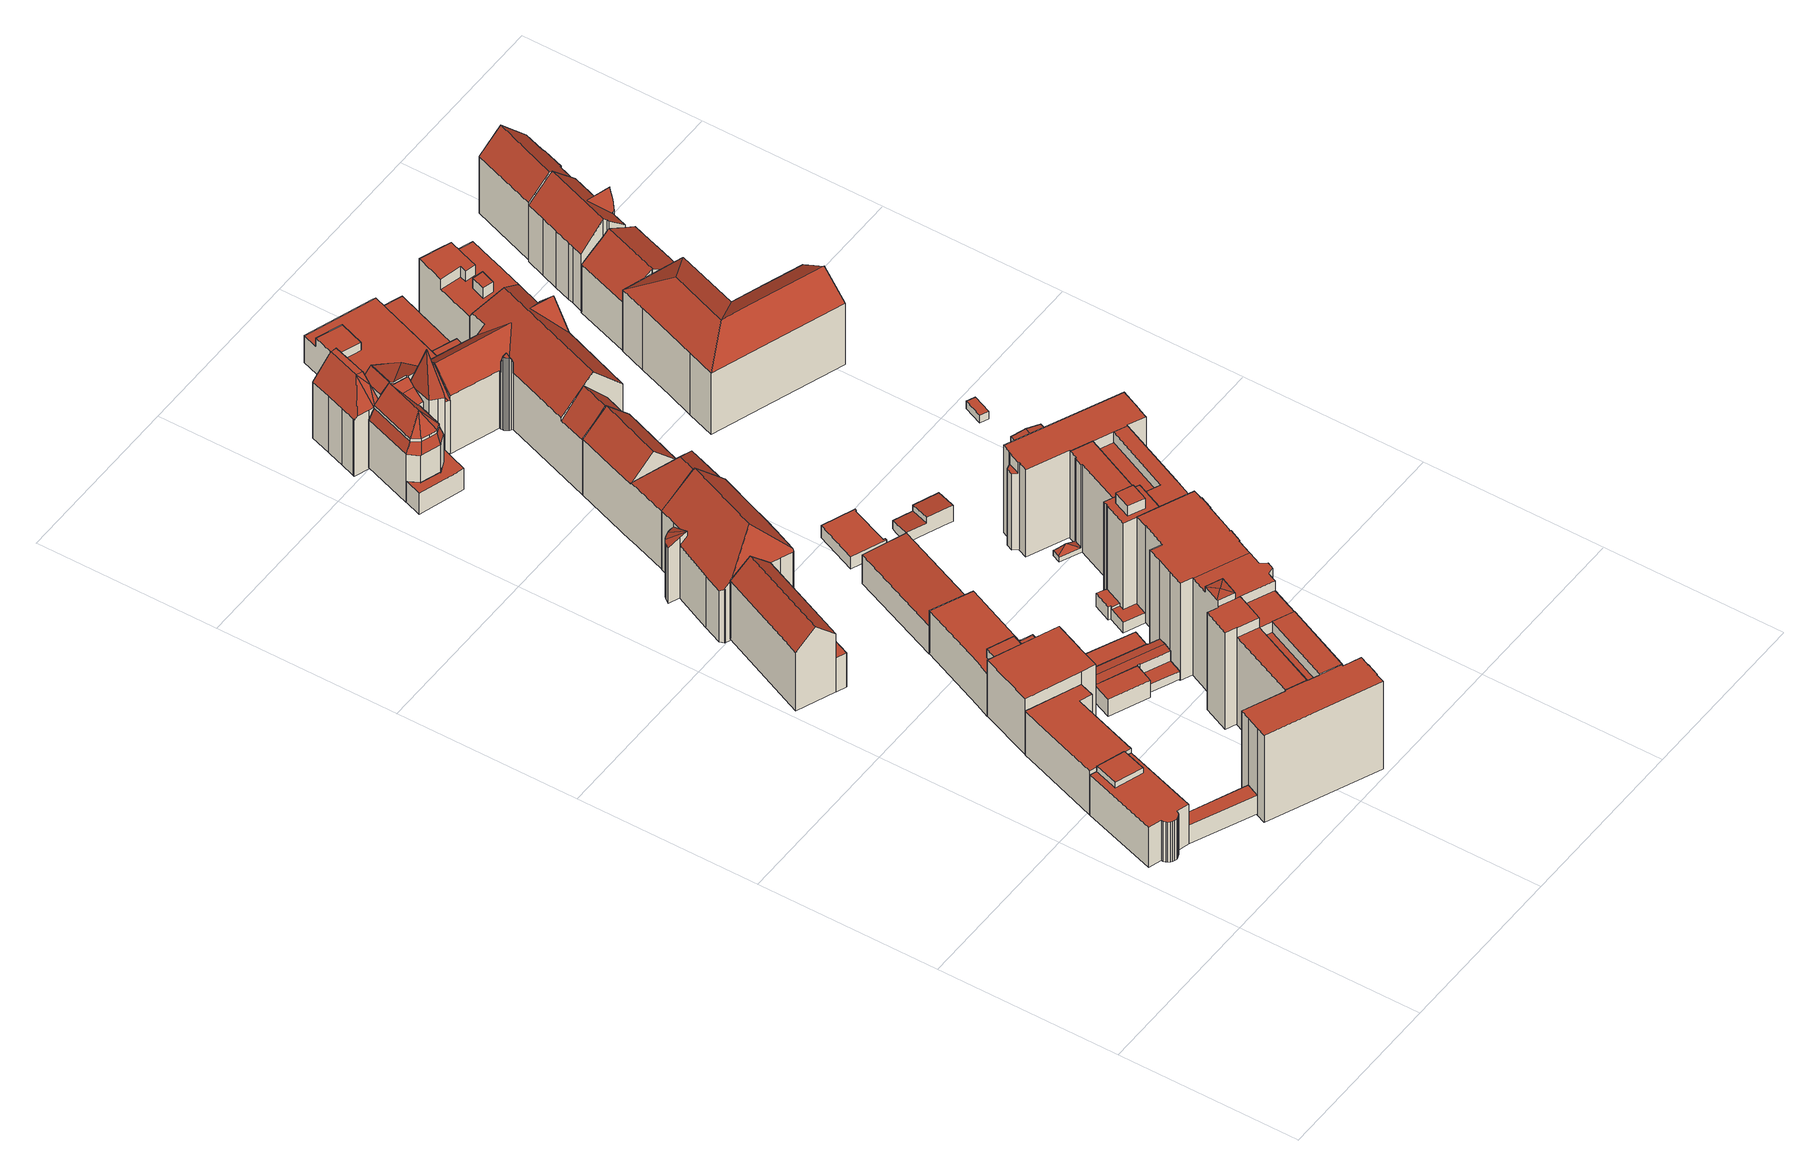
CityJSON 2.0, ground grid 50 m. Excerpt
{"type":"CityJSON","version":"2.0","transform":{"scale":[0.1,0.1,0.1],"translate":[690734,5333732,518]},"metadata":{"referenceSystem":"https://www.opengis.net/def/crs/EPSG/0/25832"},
"CityObjects":{
"building1":{"type":"Building","attributes":{"Gemeindeschluessel":"09162000","HoeheDach":"535.050","HoeheGrund":"520.410","Methode":"2000","NiedrigsteTraufeDesGebaeudes":"533.310","Geometrietyp2DReferenz":"3000","function":"31001_9998","roofType":"1000","measuredHeight":14.64,"storeysAboveGround":3},"geometry":[{"type":"MultiSurface","lod":"2","boundaries":[[[0,1,2,3]],[[4,5,6,7,8,9]],[[10,11,12,13,14,15]],[[16,17,18,19,20,21]],[[15,14,22,23]],[[24,25,4,9]],[[26,27,19,18,28,29,30]],[[31,32,33,34]],[[35,36,32,31]],[[17,16,37,38,35,31,34,39,11,10,15,23,40,41,42,43,24,9,8,7,44,45,29,28,18]],[[16,21,46,37]],[[23,22,47,40]],[[42,48,49,43]],[[39,50,12,11]],[[43,49,25,24]],[[51,52,1,0]],[[34,33,50,39]],[[37,46,53,38]],[[40,47,54,41]],[[45,55,30,29]],[[27,26,52,51]],[[41,54,48,42]],[[3,2,55,45,44,7,6]],[[38,53,36,35]],[[25,49,48,54,47,22,14,13,12,50,33,32,36,53,46,21,20,19,27,51,0,3,6,5,4]],[[52,26,30,55,2,1]]],"semantics":{"surfaces":[{"type":"WallSurface"},{"type":"GroundSurface"},{"type":"RoofSurface"}],"values":[0,0,0,0,0,0,0,0,0,1,0,0,0,0,0,0,0,0,0,0,0,0,0,0,2,2]}}]},
"building2":{"type":"Building","attributes":{"Gemeindeschluessel":"09162000","HoeheDach":"526.542","HoeheGrund":"520.500","Methode":"1000","NiedrigsteTraufeDesGebaeudes":"526.542","Geometrietyp2DReferenz":"3000","function":"31001_9998","roofType":"1000","measuredHeight":6.04},"geometry":[{"type":"MultiSurface","lod":"2","boundaries":[[[56,57,58,59,60,61,62]],[[63,64,65,66,67,68,69]],[[56,62,66,65]],[[59,69,68,60]],[[58,57,56,65,64,63,69,59]],[[67,66,62,61,60,68]]],"semantics":{"surfaces":[{"type":"GroundSurface"},{"type":"RoofSurface"},{"type":"WallSurface"}],"values":[0,1,2,2,2,2]}}]},
"building3":{"type":"Building","attributes":{"name":"Klinik und Poliklinik für Dermatologie und Allerg","Gemeindeschluessel":"09162000","HoeheDach":"534.603","HoeheGrund":"520.380","Methode":"1000","NiedrigsteTraufeDesGebaeudes":"534.603","Geometrietyp2DReferenz":"3000","function":"31001_9998","roofType":"1000","measuredHeight":14.22},"geometry":[{"type":"MultiSurface","lod":"2","boundaries":[[[18,70,71,72,73,74,75,76]],[[45,77,78,7]],[[29,79,77,45]],[[80,81,82,83]],[[18,76,79,29]],[[84,83,82,85,73,72]],[[77,79,76,75,74,73,85,82,81,86,87,88,78]],[[78,88,87,89,90,7]],[[83,84,72,71,70,18,29,45,7,90,89,91,80]],[[86,81,80,91,89,87]]],"semantics":{"surfaces":[{"type":"WallSurface"},{"type":"RoofSurface"},{"type":"GroundSurface"}],"values":[0,0,0,0,0,0,1,0,2,0]}}]},
"building4":{"type":"Building","attributes":{"Gemeindeschluessel":"09162000","HoeheDach":"543.977","HoeheGrund":"519.980","Methode":"1000","NiedrigsteTraufeDesGebaeudes":"538.771","Geometrietyp2DReferenz":"3000","function":"31001_9998","roofType":"3100","measuredHeight":24},"geometry":[{"type":"MultiSurface","lod":"2","boundaries":[[[92,93,94,95,96,97]],[[98,92,97,99,100]],[[100,99,97,96,101,102]],[[103,104,105,98,100,102]],[[104,103,102,101,96,95,94]],[[105,93,92,98]],[[94,93,105,104]]],"semantics":{"surfaces":[{"type":"WallSurface"},{"type":"RoofSurface"},{"type":"GroundSurface"}],"values":[0,1,0,0,2,1,0]}}]},
"building5":{"type":"Building","attributes":{"Gemeindeschluessel":"09162000","HoeheDach":"538.593","HoeheGrund":"520.500","Methode":"2000","NiedrigsteTraufeDesGebaeudes":"538.593","Geometrietyp2DReferenz":"3000","function":"31001_9998","roofType":"1000","measuredHeight":18.09,"storeysAboveGround":3},"geometry":[{"type":"MultiSurface","lod":"2","boundaries":[[[106,107,108,109]],[[110,111,112,113,114,115,116,108,107]],[[117,110,107,106]],[[118,112,111,119]],[[109,108,116,120]],[[121,115,114,122]],[[106,109,120,121,122,123,118,119,117]],[[119,111,110,117]],[[118,123,122,114,113,112]],[[120,116,115,121]]],"semantics":{"surfaces":[{"type":"WallSurface"},{"type":"RoofSurface"},{"type":"GroundSurface"}],"values":[0,1,0,0,0,0,2,0,0,0]}}]},
"building6":{"type":"Building","attributes":{"Gemeindeschluessel":"09162000","HoeheDach":"531.150","HoeheGrund":"520.081","Methode":"2000","NiedrigsteTraufeDesGebaeudes":"525.249","Geometrietyp2DReferenz":"3000","function":"31001_9998","roofType":"1000","measuredHeight":11.07},"geometry":[{"type":"MultiSurface","lod":"2","boundaries":[[[124,125,126,127,128,129,130]],[[131,132,133,134]],[[135,136,137,138,139,140,131,134,141,127,126]],[[142,135,126,125]],[[143,140,139,144]],[[144,139,138,145]],[[132,131,140,143]],[[145,138,137,146]],[[135,142,147,136]],[[148,149,150,151,152,141,134,133]],[[128,127,141,152]],[[151,153,129,128,152]],[[124,130,149,148]],[[146,137,136,147]],[[150,153,151]],[[150,149,130,129,153]],[[132,143,144,145,146,147,142,125,124,148,133]]],"semantics":{"surfaces":[{"type":"WallSurface"},{"type":"RoofSurface"},{"type":"GroundSurface"}],"values":[0,0,1,0,0,0,0,0,0,0,0,1,0,0,1,1,2]}}]},
"building7":{"type":"Building","attributes":{"Gemeindeschluessel":"09162000","HoeheDach":"536.985","HoeheGrund":"520.380","Methode":"2000","NiedrigsteTraufeDesGebaeudes":"534.240","Geometrietyp2DReferenz":"3000","function":"31001_9998","roofType":"1000","measuredHeight":16.61},"geometry":[{"type":"MultiSurface","lod":"2","boundaries":[[[154,155,156,157]],[[158,159,160,161,162,163,164]],[[165,166,167,168]],[[159,158,169,170]],[[171,163,162,161,167,166,172,173]],[[171,174,164,163]],[[173,172,166,165,175,176]],[[157,156,177,178]],[[154,179,168,167,161,160,155]],[[180,181,178,177,170,169,174,171,173,176]],[[169,158,164,174]],[[177,156,155,160,159,170]],[[179,154,157,178,181,180,176,175,165,168]]],"semantics":{"surfaces":[{"type":"WallSurface"},{"type":"RoofSurface"},{"type":"GroundSurface"}],"values":[0,0,0,0,1,0,0,0,0,0,1,1,2]}}]},
"building8":{"type":"Building","attributes":{"Gemeindeschluessel":"09162000","HoeheDach":"540.080","HoeheGrund":"519.620","Methode":"2000","NiedrigsteTraufeDesGebaeudes":"537.237","Geometrietyp2DReferenz":"3000","function":"31001_9998","roofType":"9999","measuredHeight":20.46},"geometry":[{"type":"MultiSurface","lod":"2","boundaries":[[[182,183,184,185]],[[186,187,188,182,185,189,190,191,192,193,194,195,196,197,198,199]],[[197,200,201,198]],[[187,186,199,202,203,204]],[[203,202,201,200,205]],[[206,204,203,205,207,208,209,210]],[[193,209,208,194]],[[194,208,207,195]],[[188,187,204,206,183,182]],[[183,206,210,211,212,213,184]],[[189,213,212,190]],[[211,210,209,193,192,191]],[[185,184,213,189]],[[207,205,200,197,196,195]],[[190,212,211,191]],[[198,201,202,199]]],"semantics":{"surfaces":[{"type":"WallSurface"},{"type":"GroundSurface"},{"type":"RoofSurface"}],"values":[0,1,0,0,2,2,0,0,0,2,0,0,0,0,0,0]}}]},
"building9":{"type":"Building","attributes":{"Gemeindeschluessel":"09162000","HoeheDach":"526.432","HoeheGrund":"520.510","Methode":"2000","NiedrigsteTraufeDesGebaeudes":"522.973","Geometrietyp2DReferenz":"3000","function":"31001_9998","roofType":"3100","measuredHeight":5.92},"geometry":[{"type":"MultiSurface","lod":"2","boundaries":[[[214,215,216,217]],[[218,219,220,221,222,223,224]],[[225,226,227,228,229,230,231,224,223,232,233,234]],[[235,236,237,238]],[[232,237,236,216,215,239,233]],[[234,233,239,215,214,240,122,241,123,242,118]],[[243,219,218,244,245,246]],[[247,227,226,248]],[[249,247,248,250,251]],[[251,250,248,226,225,252,253,254,255]],[[235,256,257,258,217,216,236]],[[259,222,221,220,260,261,262,263,264,265,266,255,254,253,252,118,242,123,241,122,267,268,257,256,235,238]],[[266,249,251,255]],[[246,245,230,229,263,262,261]],[[266,265,264,228,227,247,249]],[[268,269,258,257]],[[252,225,234,118]],[[263,229,228,264]],[[260,220,219,243,246,261]],[[122,240,270,267]],[[222,259,238,237,232,223]],[[217,258,269,270,240,214]],[[267,270,269,268]],[[244,218,224,231,230,245]]],"semantics":{"surfaces":[{"type":"WallSurface"},{"type":"RoofSurface"},{"type":"GroundSurface"}],"values":[0,0,1,0,1,0,1,0,1,0,0,2,0,0,0,0,0,0,0,0,0,1,0,0]}}]},
"building10":{"type":"Building","attributes":{"Gemeindeschluessel":"09162000","HoeheDach":"547.470","HoeheGrund":"519.620","Methode":"2000","NiedrigsteTraufeDesGebaeudes":"536.133","Geometrietyp2DReferenz":"3000","function":"31001_9998","roofType":"3200","measuredHeight":27.85},"geometry":[{"type":"MultiSurface","lod":"2","boundaries":[[[271,272,273,182]],[[274,275,276,277]],[[278,279,280,281]],[[282,280,279,283,284,285,286,287,288,289,273,272,290]],[[291,292,293,294]],[[295,276,275,296,297,284,283]],[[187,288,287,199]],[[298,299,300,301]],[[281,280,282,302]],[[289,288,187,303,182,273]],[[297,300,299,293,292,304,285,284]],[[305,290,272,271]],[[296,306,307,301,300,297]],[[285,304,308,309,310,286]],[[308,304,292,291]],[[311,312,295,283,279,278]],[[277,276,295,312]],[[302,282,290,305]],[[294,293,299,298]],[[199,287,286,310]],[[291,294,298,301,307,306,274,277,312,311,278,281,302,305,271,182,303,187,199,310,309,308]],[[306,296,275,274]]],"semantics":{"surfaces":[{"type":"WallSurface"},{"type":"RoofSurface"},{"type":"GroundSurface"}],"values":[0,0,0,1,0,1,0,0,0,0,1,0,0,0,0,0,0,0,0,0,2,0]}}]},
"building11":{"type":"Building","attributes":{"Gemeindeschluessel":"09162000","HoeheDach":"529.878","HoeheGrund":"520.150","Methode":"2000","NiedrigsteTraufeDesGebaeudes":"529.296","Geometrietyp2DReferenz":"3000","function":"31001_9998","roofType":"1000","measuredHeight":9.73},"geometry":[{"type":"MultiSurface","lod":"2","boundaries":[[[313,314,315,316]],[[313,316,317,318]],[[319,320,315,314]],[[317,320,319,318]],[[316,315,320,317]],[[318,319,314,313]]],"semantics":{"surfaces":[{"type":"WallSurface"},{"type":"GroundSurface"},{"type":"RoofSurface"}],"values":[0,1,2,0,0,0]}}]},
"building12":{"type":"Building","attributes":{"Gemeindeschluessel":"09162000","HoeheDach":"527.050","HoeheGrund":"520.290","Methode":"1000","NiedrigsteTraufeDesGebaeudes":"527.050","Geometrietyp2DReferenz":"3000","function":"31001_9998","roofType":"1000","measuredHeight":6.76},"geometry":[{"type":"MultiSurface","lod":"2","boundaries":[[[321,322,323,324,325,326]],[[327,328,329,330,331,332]],[[329,333,334,335,336,337,338,330]],[[339,340,327,332]],[[341,342,343,344,335,334,333,329,328,327,340,345,323,322,321]],[[346,347,348,344,343,342]],[[349,346,342,341,321,326]],[[344,348,336,335]],[[345,340,339,350,324,323]],[[347,346,349,326,325,324,350,339,332,331,330,338,337,336,348]]],"semantics":{"surfaces":[{"type":"WallSurface"},{"type":"RoofSurface"},{"type":"GroundSurface"}],"values":[0,0,0,0,1,0,0,0,0,2]}}]},
"building13":{"type":"Building","attributes":{"name":"Dermatologische Klinik","Gemeindeschluessel":"09162000","HoeheDach":"554.643","HoeheGrund":"520.093","Methode":"2000","NiedrigsteTraufeDesGebaeudes":"521.488","Geometrietyp2DReferenz":"3000","function":"31001_3051","roofType":"1000","measuredHeight":34.55,"storeysAboveGround":8},"geometry":[{"type":"MultiSurface","lod":"2","boundaries":[[[351,352,353,354]],[[355,356,357,358]],[[359,360,361,362]],[[353,352,363,364]],[[365,366,367,368]],[[369,370,371,372]],[[373,366,365,374,375]],[[376,377,378,379,380,381,382,383]],[[384,385,386,387,388,389,390,391,392]],[[361,393,394,362]],[[395,396,397,398]],[[399,400,401,402]],[[381,380,403,404]],[[405,406,407,408,409,410]],[[411,412,392,391,413,414,415,416,417,418,419],[420,421,422,423]],[[424,425,426,427]],[[428,429,430,431]],[[432,433,434,435]],[[422,424,427,423]],[[436,437,438,439,440,441,442,443,444,445,446,447,448]],[[449,450,451,452,446,445]],[[453,410,409,454,455,385,384]],[[456,457,458,453,384,392,412,411,459]],[[460,461,359,362,394,462,463]],[[382,381,404,464]],[[465,466,467,468]],[[469,470,471,472]],[[473,474,475,476,477,478,479]],[[477,476,480,481]],[[402,482,464,399]],[[483,415,414,484]],[[485,486,487,470,469,488,489]],[[393,361,360,490,491,492,493]],[[494,495,496,497]],[[431,430,498,499]],[[500,501,502,503,504,505,506]],[[507,508,509,510,439,438,437,511,512,513]],[[514,515,516,517,518,519,520,521,522]],[[523,524,387,386]],[[473,479,525,526,527,528,529,530,531]],[[532,533,354,353,364,534,535]],[[399,464,404,403,536,400]],[[537,538,503,502]],[[539,540,408,407]],[[520,519,530,529,541]],[[400,536,542,401]],[[532,535,452,451]],[[543,416,415,483]],[[497,496,544,545]],[[490,360,359,461]],[[546,547,548,549]],[[550,551,429,428]],[[523,455,454,524]],[[423,427,426,420]],[[552,462,394,393,493,553,383,382,464,482,554,555,434,433,556,557]],[[558,559,538,537,560,561,562]],[[563,363,352,351,564,468,467]],[[503,538,559,504]],[[565,413,391,390]],[[566,567,568,569,570,485,489]],[[444,443,571,572,449,445]],[[475,474,389,388]],[[555,554,573,549,548,574,575,576,577,578]],[[536,403,380,379]],[[511,579,580,512]],[[376,383,553,581]],[[367,366,373,582]],[[570,569,459,411,583]],[[519,518,531,530]],[[386,385,455,523]],[[370,574,548,547,508,507,513,584,585,371]],[[482,402,401,542,509,508,547,546,586]],[[520,541,587,521]],[[378,588,589,440,439,510,379]],[[590,591,487,486]],[[448,592,593,436]],[[570,583,594,590,486,485]],[[414,413,565,517,516,595,484]],[[436,593,511,437]],[[357,596,597,598,599,495,494,600,601,358]],[[575,574,370,369]],[[481,480,602,603]],[[604,605,596,357,356]],[[559,558,505,504]],[[606,607,540,539]],[[583,411,419,594]],[[435,434,555,578]],[[420,426,425,421]],[[589,608,609,442,441,440]],[[373,375,610,582]],[[524,454,409,454,388,387]],[[536,379,510,509,542]],[[363,563,534,364]],[[611,556,433,432]],[[470,487,591,612,613,471]],[[586,546,549,573]],[[571,443,442,609]],[[606,614,368,367,582,610,607]],[[419,418,417,612,591,590,594]],[[597,596,605,615]],[[541,616,587]],[[551,447,446,452,535,534,563,467,466,506,505,558,562,458,457,456,459,569,568,397,396,498,430,429]],[[500,506,466,465]],[[482,586,573,554]],[[617,585,584,618]],[[372,371,585,617]],[[615,598,597]],[[619,557,556,611]],[[463,462,552,620]],[[579,621,580]],[[499,498,396,395]],[[545,544,375,374]],[[390,389,474,473,531,518,517,565]],[[416,543,622,623,613,612,417]],[[421,425,424,422]],[[579,593,592,621]],[[581,553,493,492]],[[605,604,624,625,599,598,615]],[[374,365,368,614,606,539,407,406,405,626,561,560,537,502,501,500,465,468,564,351,354,533,532,451,450,449,572,571,609,608,589,588,378,377,376,581,492,491,490,461,460,463,620,619,611,432,435,578,577,576,575,369,372,617,618,627,628,629,630,631,550,428,431,499,395,398,567,566,489,488,469,472,623,622,543,483,484,595,516,515,514,522,632,633,527,526,525,479,478,477,481,603,634,355,358,601,600,494,497,545]],[[472,471,613,623]],[[476,475,388,454,409,408,540,607,610,375,544,496,495,599,625,624,602,480]],[[584,513,512,580,621,592,448,447,551,550,631,630,629,628,627,618]],[[561,626,405,410,453,458,562]],[[634,603,602,624,604,356,355]],[[541,529,528,616]],[[398,397,568,567]],[[521,587,616,528,527,633,632,522]],[[511,593,579]],[[620,552,557,619]]],"semantics":{"surfaces":[{"type":"WallSurface"},{"type":"RoofSurface"},{"type":"GroundSurface"}],"values":[0,0,1,1,0,0,0,0,0,0,0,1,1,0,1,1,0,0,0,1,0,1,0,0,0,0,0,0,0,0,0,0,0,0,0,0,0,0,1,0,0,0,0,0,1,0,0,0,0,0,0,0,0,0,1,0,0,1,0,0,0,0,0,0,1,0,1,0,0,0,1,0,1,0,0,0,1,0,0,0,0,0,1,0,0,0,0,0,0,0,0,1,0,0,1,1,0,0,0,0,1,1,0,0,0,0,1,0,0,1,0,0,1,0,0,1,0,0,2,0,1,0,0,0,1,0,0,1,0]}}]},
"building14":{"type":"Building","attributes":{"Gemeindeschluessel":"09162000","HoeheDach":"544.240","HoeheGrund":"520.340","Methode":"2000","NiedrigsteTraufeDesGebaeudes":"535.641","Geometrietyp2DReferenz":"3000","function":"31001_3043","roofType":"3100","measuredHeight":23.9},"geometry":[{"type":"MultiSurface","lod":"2","boundaries":[[[635,636,324,637]],[[638,639,640,641,642,643]],[[644,645,646,647]],[[648,649,650]],[[639,638,651,652]],[[332,653,640,639,652,654]],[[655,656,648,650]],[[657,658,638,643]],[[659,660,661,645]],[[662,663,647,646]],[[664,659,645,644]],[[662,646,661,665]],[[636,635,663,662,665,649,648,656,666]],[[635,637,647,663]],[[667,668,655,650]],[[324,339,669,637]],[[339,332,654,670,669]],[[651,660,659,664]],[[645,661,646]],[[638,658,660,651]],[[671,668,667,672]],[[660,658,661]],[[657,672,667,650,649,665,661,658]],[[666,656,655,668,671,642,641,336]],[[669,670,644,647,637]],[[336,641,640,653]],[[671,672,657,643,642]],[[332,339,324,636,666,336,653]],[[654,652,651,664,644,670]]],"semantics":{"surfaces":[{"type":"WallSurface"},{"type":"RoofSurface"},{"type":"GroundSurface"}],"values":[0,1,0,1,1,0,1,0,1,0,0,1,0,1,1,0,0,0,1,0,1,1,1,0,1,0,0,2,1]}}]},
"building15":{"type":"Building","attributes":{"Gemeindeschluessel":"09162000","HoeheDach":"547.500","HoeheGrund":"519.730","Methode":"2000","NiedrigsteTraufeDesGebaeudes":"527.071","Geometrietyp2DReferenz":"3000","function":"31001_9998","roofType":"3100","measuredHeight":27.77},"geometry":[{"type":"MultiSurface","lod":"2","boundaries":[[[673,674,675,676,677,678,679,680,681]],[[682,683,684,685,686,687,688,689,690,691,680,679,678,677]],[[692,693,694,695,696,697,698,699]],[[700,681,680,691,701]],[[684,702,703,685]],[[686,685,703,704,705,687]],[[684,683,682,706,707,693,702]],[[694,693,707,708,709,695]],[[675,674,709,708]],[[696,695,710,697]],[[677,676,706,682]],[[703,702,693,692,704]],[[704,692,699,705]],[[695,709,674,673,710]],[[711,698,697]],[[707,706,676,675,708]],[[697,710,673,681,700,701,712,711]],[[705,699,698,711,712,701,691,690,689,688,687]]],"semantics":{"surfaces":[{"type":"WallSurface"},{"type":"GroundSurface"},{"type":"RoofSurface"}],"values":[0,1,2,0,0,0,0,0,0,0,0,2,2,2,0,2,2,0]}}]},
"building16":{"type":"Building","attributes":{"Gemeindeschluessel":"09162000","HoeheDach":"554.554","HoeheGrund":"519.880","Methode":"2000","NiedrigsteTraufeDesGebaeudes":"533.758","Geometrietyp2DReferenz":"3000","function":"31001_9998","roofType":"2100","measuredHeight":34.67},"geometry":[{"type":"MultiSurface","lod":"2","boundaries":[[[713,714,715,716,717,718,719,720,721]],[[722,723,724,725,726,727,728]],[[717,729,718]],[[730,720,719,729,722,731]],[[732,733,734,735,736]],[[737,738,739,740]],[[731,741,742]],[[743,744,745,746]],[[747,748,749]],[[750,751,752,753]],[[754,755,756,757,758,759,760,761,752,751]],[[762,724,723,729]],[[763,764,765,766,715,714,713,721,767,768,769,770,771,772,773,774,775,776,777,778,779,780,781,782,750,753,783,784,785,786,787,788,789,790,791,792,793,737,740,735,734]],[[794,736,739,738,743,746]],[[761,760,759,785,784,783]],[[729,719,718]],[[785,759,758,786]],[[732,736,726]],[[795,796,756,755]],[[782,781,797,754,751,750]],[[798,749,799]],[[800,801,802,803,730,731,742]],[[799,749,755,804]],[[805,791,790,789,796,795]],[[786,758,757,787]],[[780,779,778,777,776,775,806,794,746,745,807,798,799,804,797,781]],[[749,748,805,795,755]],[[742,741,728,727,806,775,774,773,772]],[[753,752,761,783]],[[770,769,802,801,800,771]],[[745,744,747,749,807]],[[806,727,726,736,794]],[[729,723,722]],[[725,808,732,726]],[[809,733,732,808]],[[797,804,755,754]],[[798,807,749]],[[724,762,716,715,766,765,764,763,809,808,725]],[[734,733,809,763]],[[717,716,762,729]],[[731,722,728,741]],[[748,747,744,743,738,737,793,792,791,805]],[[740,739,736,735]],[[771,800,742,772]],[[803,802,769,768,767,721,720,730]],[[756,796,789,788,787,757]]],"semantics":{"surfaces":[{"type":"WallSurface"},{"type":"RoofSurface"},{"type":"GroundSurface"}],"values":[0,0,1,1,0,0,1,0,0,0,1,1,2,1,0,0,0,0,1,0,1,1,1,0,0,0,1,0,0,0,1,1,0,1,1,1,0,0,0,1,1,0,0,0,0,0]}}]},
"building17":{"type":"Building","attributes":{"Gemeindeschluessel":"09162000","HoeheDach":"523.926","HoeheGrund":"520.040","Methode":"1000","NiedrigsteTraufeDesGebaeudes":"523.926","Geometrietyp2DReferenz":"3000","function":"31001_9998","roofType":"1000","measuredHeight":3.89},"geometry":[{"type":"MultiSurface","lod":"2","boundaries":[[[810,811,812,813]],[[812,811,814,815,816,817,818,819]],[[813,812,819,820]],[[820,821,822,823,824,825,810,813]],[[824,815,814,825]],[[822,817,816,823]],[[823,816,815,824]],[[820,819,818,821]],[[825,814,811,810]],[[821,818,817,822]]],"semantics":{"surfaces":[{"type":"WallSurface"},{"type":"RoofSurface"},{"type":"GroundSurface"}],"values":[0,1,0,2,0,0,0,0,0,0]}}]},
"building18":{"type":"Building","attributes":{"Gemeindeschluessel":"09162000","HoeheDach":"525.342","HoeheGrund":"520.090","Methode":"2000","NiedrigsteTraufeDesGebaeudes":"522.706","Geometrietyp2DReferenz":"3000","function":"31001_9998","roofType":"1000","measuredHeight":5.25},"geometry":[{"type":"MultiSurface","lod":"2","boundaries":[[[826,827,828,829]],[[830,831,827,826,832,833,834]],[[835,836,834,833,837,838]],[[839,830,834,836,835,840]],[[841,840,835,838]],[[839,842,831,830]],[[829,843,844,845,841,838,837,833,832,826]],[[843,829,828,846]],[[847,846,828,827,831,842]],[[845,844,843,846,847,842,839,840,841]]],"semantics":{"surfaces":[{"type":"WallSurface"},{"type":"RoofSurface"},{"type":"GroundSurface"}],"values":[0,0,0,1,0,0,2,0,1,0]}}]},
"building19":{"type":"Building","attributes":{"Gemeindeschluessel":"09162000","HoeheDach":"547.470","HoeheGrund":"519.680","Methode":"2000","NiedrigsteTraufeDesGebaeudes":"527.041","Geometrietyp2DReferenz":"3000","function":"31001_9998","roofType":"3100","measuredHeight":27.79,"storeysAboveGround":4},"geometry":[{"type":"MultiSurface","lod":"2","boundaries":[[[848,849,850,851,852]],[[853,850,854,855]],[[680,677,856,857,858,859]],[[860,861,862,863,864]],[[865,866,867,677,680,691,868,869,870,871,872,873,874,875,876,877,878,879,880,861,860]],[[881,882,883,884]],[[874,852,851,885,875]],[[865,886,887,866]],[[878,877,888,884,883]],[[870,869,889,890,891]],[[871,892,893,872]],[[894,895,859,858,896]],[[885,851,850,853]],[[691,680,859,895,897]],[[880,879,898,899,900]],[[872,893,901,873]],[[868,855,854,889,869]],[[880,900,862,861]],[[868,691,897,902,903,855]],[[904,905,899,898,882,881,853,855,903]],[[881,884,888,906,885,853]],[[907,896,858,857]],[[908,909,910,911,864,863,905,904]],[[875,885,906,876]],[[905,863,862,900,899]],[[895,894,902,897]],[[901,893,892,891,890,849,848]],[[908,904,903,902,894,896,907,912]],[[867,913,909,908,912,856,677]],[[876,906,888,877]],[[867,866,887,914,913]],[[856,912,907,857]],[[882,898,879,878,883]],[[870,891,892,871]],[[865,860,864,911,886]],[[914,887,886,911,910]],[[890,889,854,850,849]],[[909,913,914,910]],[[874,873,901,848,852]]],"semantics":{"surfaces":[{"type":"RoofSurface"},{"type":"WallSurface"},{"type":"GroundSurface"}],"values":[0,1,1,1,2,0,1,1,1,1,1,0,1,1,1,1,1,1,1,0,0,1,0,1,0,0,0,1,1,1,1,0,1,1,1,0,0,0,1]}}]},
"building20":{"type":"Building","attributes":{"Gemeindeschluessel":"09162000","HoeheDach":"530.926","HoeheGrund":"519.680","Methode":"2000","NiedrigsteTraufeDesGebaeudes":"524.429","Geometrietyp2DReferenz":"3000","function":"31001_9998","roofType":"1000","measuredHeight":11.25,"storeysAboveGround":2},"geometry":[{"type":"MultiSurface","lod":"2","boundaries":[[[915,916,917,918]],[[919,920,921,922]],[[923,924,925,926,927,928]],[[929,930,931,932]],[[933,921,920,934,935,936]],[[937,938,939,940]],[[941,942,943,944]],[[939,938,928,927]],[[945,880,915,918,946]],[[936,935,941,944,947]],[[937,946,934,920,919,929,932,948,923,928,938]],[[949,880,945,940,939,927,926,922,921,933]],[[932,931,950,948]],[[936,947,949,933]],[[951,943,942,952]],[[948,950,924,923]],[[950,931,930,925,924]],[[949,947,944,943,951,916,915,880]],[[945,946,937,940]],[[916,951,952,917]],[[922,926,925,930,929,919]],[[935,934,946,918,917,952,942,941]]],"semantics":{"surfaces":[{"type":"RoofSurface"},{"type":"WallSurface"},{"type":"GroundSurface"}],"values":[0,1,1,1,1,1,1,1,1,0,0,2,1,1,0,1,0,1,1,1,1,1]}}]},
"building21":{"type":"Building","attributes":{"Gemeindeschluessel":"09162000","HoeheDach":"541.914","HoeheGrund":"519.660","Methode":"2000","NiedrigsteTraufeDesGebaeudes":"538.636","Geometrietyp2DReferenz":"3000","function":"31001_9998","roofType":"9999","measuredHeight":22.25,"storeysAboveGround":6},"geometry":[{"type":"MultiSurface","lod":"2","boundaries":[[[953,954,955,956]],[[957,958,959,960]],[[961,962,963,964,965,966,967,949,968,969,970,971,972]],[[956,955,958,957]],[[973,974,975,976,977,978,979,949,967]],[[958,955,954,959]],[[980,981,982,983]],[[983,982,984,985]],[[986,861,862,987,961,972]],[[960,959,954,953]],[[985,984,966,965]],[[988,860,864,989,862,861]],[[984,982,981,990,974,973,967,966]],[[991,992,993,994,860,988,861,986,972,971,970,969,968,949,979,978,977]],[[980,995,975,974,990,981]],[[987,862,989,864,996,997,998,999,976,975,995,980,983,985,965,964,963,962,961],[953,956,957,960]],[[860,994,993,992,991,977,976,999,998,997,996,864]]],"semantics":{"surfaces":[{"type":"WallSurface"},{"type":"RoofSurface"},{"type":"GroundSurface"}],"values":[0,0,0,0,0,1,0,0,0,0,0,0,1,2,0,1,0]}}]},
"building22":{"type":"Building","attributes":{"Gemeindeschluessel":"09162000","HoeheDach":"523.193","HoeheGrund":"520.410","Methode":"1000","NiedrigsteTraufeDesGebaeudes":"522.631","Geometrietyp2DReferenz":"3000","function":"31001_2000","roofType":"3100","measuredHeight":2.78},"geometry":[{"type":"MultiSurface","lod":"2","boundaries":[[[1000,1001,1002,1003]],[[1004,1005,1006,1007]],[[1007,1006,1008,1009]],[[1003,1002,1010,1011]],[[1011,1010,1005,1004]],[[1012,1013,1001,1000]],[[1009,1014,1012,1000,1003,1011,1004,1007]],[[1014,1009,1008,1015,1013,1012]],[[1008,1006,1005,1015]],[[1013,1015,1005,1010,1002,1001]]],"semantics":{"surfaces":[{"type":"WallSurface"},{"type":"GroundSurface"},{"type":"RoofSurface"}],"values":[0,0,0,0,0,0,1,0,2,2]}}]},
"building23":{"type":"Building","attributes":{"Gemeindeschluessel":"09162000","HoeheDach":"544.365","HoeheGrund":"518.810","Methode":"1000","NiedrigsteTraufeDesGebaeudes":"538.519","Geometrietyp2DReferenz":"3000","function":"31001_9998","roofType":"3200","measuredHeight":25.55,"storeysAboveGround":4},"geometry":[{"type":"MultiSurface","lod":"2","boundaries":[[[1016,1017,1018,1019,1020]],[[1021,1022,1023,1024,1025]],[[1026,1027,1028,1029]],[[1030,1031,1029,1028,1017,1016]],[[1032,1033,1034,1035]],[[1036,1037,1038,1039]],[[1040,1041,1042,1043]],[[1034,1044,1045,1046,1047,1035]],[[1048,1023,1022,1049,1032,1035,1047,1046,1036,1039,1026,1029,1031,1030,1040,1043]],[[1049,1022,1021,1050,1033,1032]],[[1051,1025,1024,1052,1042,1041,1016,1020]],[[1041,1040,1030,1016]],[[1043,1042,1052,1048]],[[1020,1019,1018,1037,1045,1044,1034,1033]],[[1048,1052,1024,1023]],[[1018,1017,1028,1027,1038,1037]],[[1039,1038,1027,1026]],[[1046,1045,1037,1036]],[[1050,1021,1025,1051,1020,1033]]],"semantics":{"surfaces":[{"type":"RoofSurface"},{"type":"WallSurface"},{"type":"GroundSurface"}],"values":[0,1,1,1,1,1,1,1,2,1,0,1,1,0,1,0,1,1,0]}}]},
"building24":{"type":"Building","attributes":{"Gemeindeschluessel":"09162000","HoeheDach":"522.996","HoeheGrund":"520.630","Methode":"1000","NiedrigsteTraufeDesGebaeudes":"522.996","Geometrietyp2DReferenz":"3000","function":"31001_2000","roofType":"1000","measuredHeight":2.37},"geometry":[{"type":"MultiSurface","lod":"2","boundaries":[[[1053,1054,1055,1056]],[[1056,1057,1058,1053]],[[1057,1059,1060,1058]],[[1054,1060,1059,1055]],[[1056,1055,1059,1057]],[[1058,1060,1054,1053]]],"semantics":{"surfaces":[{"type":"WallSurface"},{"type":"GroundSurface"},{"type":"RoofSurface"}],"values":[0,1,0,2,0,0]}}]},
"building25":{"type":"Building","attributes":{"Gemeindeschluessel":"09162000","HoeheDach":"540.129","HoeheGrund":"518.971","Methode":"2000","NiedrigsteTraufeDesGebaeudes":"534.455","Geometrietyp2DReferenz":"3000","function":"31001_9998","roofType":"3100","measuredHeight":21.16,"storeysAboveGround":3},"geometry":[{"type":"MultiSurface","lod":"2","boundaries":[[[1061,1062,1063,1064]],[[1065,1066,1067,1068]],[[1064,1063,1069,1070]],[[1068,1067,1062,1061]],[[1066,1071,1072,1073,1069,1063,1062,1067]],[[1074,1075,1076,1077,1078,1079,1080,1065,1068,1061,1064,1070]],[[1081,1082,1083,1084,1085,1072,1071]],[[1077,1083,1082,1078]],[[1076,1084,1083,1077]],[[1079,1081,1071,1080]],[[1075,1085,1084,1076]],[[1078,1082,1081,1079]],[[1074,1073,1072,1085,1075]],[[1070,1069,1073,1074]],[[1080,1071,1066,1065]]],"semantics":{"surfaces":[{"type":"WallSurface"},{"type":"RoofSurface"},{"type":"GroundSurface"}],"values":[0,0,0,0,1,2,1,0,0,0,0,0,0,0,0]}}]},
"building26":{"type":"Building","attributes":{"Gemeindeschluessel":"09162000","HoeheDach":"544.470","HoeheGrund":"519.532","Methode":"2000","NiedrigsteTraufeDesGebaeudes":"537.382","Geometrietyp2DReferenz":"3000","function":"31001_9998","roofType":"3100","measuredHeight":24.94,"storeysAboveGround":4},"geometry":[{"type":"MultiSurface","lod":"2","boundaries":[[[1086,1087,1088,1089]],[[1090,1091,1092,1093,1094]],[[1095,1096,1097,1098]],[[1087,1086,1092,1091]],[[1099,1100,1101,1102,1103]],[[1088,1087,1091,1090,1104,1105,1106,1107,1108,1095,1098,1109,1110,1111,1112,1113,1114,1115,1100,1099]],[[1088,1099,1103,1116,1089]],[[1107,1106,1117,1118,1119]],[[1109,1098,1097,1120,1121]],[[1114,1122,1123,1115]],[[1090,1094,1124,1104]],[[1102,1101,1123,1122,1125,1126,1127,1128,1121,1120]],[[1117,1106,1105,1129]],[[1111,1127,1126,1112]],[[1107,1119,1130,1108]],[[1109,1121,1128,1110]],[[1114,1113,1125,1122]],[[1104,1124,1129,1105]],[[1131,1118,1117,1129,1124,1094,1093]],[[1118,1131,1116,1103,1102,1120,1097,1096,1130,1119]],[[1115,1123,1101,1100]],[[1113,1112,1126,1125]],[[1110,1128,1127,1111]],[[1131,1093,1092,1086,1089,1116]],[[1108,1130,1096,1095]]],"semantics":{"surfaces":[{"type":"WallSurface"},{"type":"GroundSurface"},{"type":"RoofSurface"}],"values":[0,0,0,0,0,1,0,0,0,0,0,2,0,0,0,0,0,0,2,2,0,0,0,2,0]}}]},
"building27":{"type":"Building","attributes":{"Gemeindeschluessel":"09162000","HoeheDach":"544.700","HoeheGrund":"519.963","Methode":"2000","NiedrigsteTraufeDesGebaeudes":"536.164","Geometrietyp2DReferenz":"3000","function":"31001_1000","roofType":"3100","measuredHeight":24.74,"storeysAboveGround":5},"geometry":[{"type":"MultiSurface","lod":"2","boundaries":[[[1132,1133,1134,1135]],[[1136,1137,1138,1139]],[[1140,1141,1142,1143]],[[1144,1145,1146,1147]],[[1148,1135,1134,1138,1137]],[[1136,1149,1148,1137]],[[1150,1139,1141,1140]],[[1146,1145,1132,1135,1148,1149,1150,1140,1143,1151]],[[1139,1150,1149,1136]],[[1143,1142,1152,1151]],[[1145,1144,1133,1132]],[[1147,1152,1142,1141,1139,1138,1134,1133,1144]],[[1147,1146,1151,1152]]],"semantics":{"surfaces":[{"type":"WallSurface"},{"type":"RoofSurface"},{"type":"GroundSurface"}],"values":[0,1,0,0,0,0,0,2,0,0,0,1,0]}}]}
},
"vertices":[
[100,411,153],[100,411,170],[121,477,170],[121,477,153],[36,275,153],[81,418,153],[102,484,153],[102,484,24],[81,418,24],[36,275,24],[90,237,24],[93,237,24],[93,237,153],[90,237,153],[88,238,153],[88,238,24],[161,277,24],[194,378,24],[216,445,24],[216,445,153],[194,378,153],[161,277,153],[82,240,153],[82,240,24],[71,264,24],[71,264,153],[197,451,170],[197,451,153],[197,451,24],[195,452,24],[195,452,170],[109,242,24],[109,242,153],[104,239,153],[104,239,24],[113,246,24],[113,246,153],[150,241,24],[116,251,24],[99,237,24],[78,243,24],[74,248,24],[72,253,24],[70,259,24],[121,477,24],[122,477,24],[150,241,153],[78,243,153],[72,253,153],[70,259,153],[99,237,153],[176,385,153],[176,385,170],[116,251,153],[74,248,153],[122,477,170],
[319,165,25],[299,174,25],[152,240,25],[150,241,25],[161,277,25],[167,274,25],[335,201,25],[152,240,85],[299,174,85],[319,165,85],[335,201,85],[167,274,85],[161,277,85],[150,241,85],
[235,501,24],[278,628,24],[279,631,24],[279,631,166],[278,628,166],[235,501,166],[216,445,166],[122,477,166],[102,484,166],[195,452,166],[327,658,24],[327,658,166],[313,619,166],[313,619,24],[280,631,24],[280,631,166],[294,671,166],[182,716,166],[167,673,166],[182,716,24],[167,673,24],[294,671,24],
[171,1472,260],[222,1451,208],[222,1451,20],[171,1472,20],[121,1493,20],[121,1493,210],[62,1216,260],[28,1279,208],[10,1237,208],[28,1279,20],[10,1237,20],[62,1216,20],[113,1195,20],[113,1195,208],
[182,716,25],[182,716,206],[238,859,206],[238,859,25],[327,658,206],[365,644,206],[384,693,206],[402,736,206],[420,780,206],[422,784,206],[381,801,206],[327,658,25],[384,693,25],[365,644,25],[381,801,25],[422,784,25],[420,780,25],[402,736,25],
[280,1427,21],[249,1440,21],[249,1440,131],[250,1439,131],[250,1439,72],[265,1433,86],[280,1427,73],[168,1253,131],[168,1253,21],[237,1413,21],[237,1413,131],[222,1451,131],[113,1194,131],[139,1183,131],[162,1237,131],[163,1237,131],[170,1252,131],[239,1412,131],[222,1451,21],[170,1252,21],[163,1237,21],[162,1237,21],[139,1183,21],[113,1194,21],[268,1399,21],[268,1399,73],[266,1400,75],[242,1411,75],[239,1412,73],[260,1421,86],
[366,854,24],[366,854,167],[398,841,167],[398,841,24],[351,861,190],[351,861,167],[367,855,167],[367,855,162],[351,861,162],[281,890,162],[281,890,190],[335,1085,24],[335,1085,162],[445,1037,162],[445,1037,24],[333,820,190],[333,820,167],[263,848,162],[256,900,162],[238,859,162],[263,848,190],[256,900,24],[238,859,24],[381,801,167],[381,801,24],[367,855,24],[263,848,24],[333,820,24],
[171,1667,16],[171,1667,210],[142,1679,194],[142,1679,16],[190,1660,16],[190,1659,16],[189,1659,16],[145,1683,16],[150,1691,16],[156,1697,16],[163,1702,16],[164,1703,16],[172,1707,16],[181,1709,16],[185,1710,16],[190,1711,16],[199,1711,16],[208,1709,16],[190,1711,193],[199,1711,192],[208,1709,193],[190,1660,221],[190,1659,221],[185,1710,193],[189,1659,221],[181,1709,193],[172,1707,192],[164,1703,193],[163,1702,193],[156,1697,192],[150,1691,192],[145,1683,193],
[403,737,80],[403,737,82],[591,654,82],[591,654,80],[602,596,50],[586,559,50],[586,559,25],[602,596,25],[603,598,25],[603,598,82],[602,596,82],[415,679,82],[414,678,82],[520,632,82],[520,634,82],[528,631,82],[527,629,82],[572,609,82],[612,618,84],[393,714,84],[384,693,82],[590,653,25],[590,653,82],[621,639,82],[621,639,25],[402,736,82],[420,780,80],[403,737,25],[393,714,25],[556,572,50],[572,609,50],[527,629,50],[511,592,50],[520,632,81],[414,678,81],[497,582,81],[404,656,81],[392,627,81],[415,679,25],[414,678,25],[404,656,25],[392,627,25],[591,654,25],[611,699,25],[611,699,80],[612,618,25],[556,572,25],[511,592,25],[527,629,25],[528,631,25],[520,634,25],[520,632,25],[497,582,25],[435,773,25],[437,777,25],[437,777,80],[435,773,80],
[124,1563,16],[124,1563,183],[171,1667,188],[280,1427,16],[280,1427,207],[249,1440,207],[249,1440,16],[121,1493,16],[121,1493,205],[107,1499,190],[107,1499,16],[107,1498,190],[123,1492,207],[227,1512,295],[309,1719,295],[225,1754,206],[208,1709,207],[190,1659,208],[187,1660,205],[102,1511,181],[345,1573,16],[345,1573,210],[338,1552,209],[338,1552,16],[222,1451,207],[283,1426,207],[285,1430,213],[330,1533,16],[330,1533,210],[315,1498,211],[315,1498,16],[107,1498,16],[187,1660,16],[386,1686,214],[102,1511,16],[283,1426,16],[285,1430,16],[386,1686,16],[309,1719,16],[225,1754,16],[123,1492,16],[222,1451,16],
[335,1085,21],[335,1085,113],[441,1343,113],[441,1343,21],[552,1295,21],[445,1037,21],[445,1037,119],[552,1295,119],
[58,2313,90],[74,2359,90],[74,2360,90],[74,2360,23],[74,2359,23],[58,2313,23],[145,2312,90],[175,2325,90],[176,2326,90],[176,2326,23],[175,2325,23],[145,2312,23],[177,2327,90],[183,2346,90],[194,2377,90],[194,2377,23],[183,2346,23],[177,2327,23],[90,2331,23],[90,2331,90],[159,2281,90],[183,2274,90],[200,2320,90],[218,2368,90],[75,2359,90],[183,2274,23],[200,2320,23],[218,2368,23],[159,2281,23],[75,2359,23],
[805,544,21],[805,544,271],[797,525,271],[797,525,21],[724,1118,21],[724,1118,267],[732,1136,267],[732,1136,21],[636,34,271],[645,54,271],[634,69,291],[619,34,291],[795,558,271],[779,523,271],[1060,991,21],[1060,991,267],[1052,973,267],[1052,973,21],[540,370,21],[540,370,334],[510,383,334],[510,383,21],[1049,1007,267],[1049,1007,21],[1049,1007,303],[598,115,21],[600,119,21],[682,306,21],[682,306,303],[682,306,305],[600,119,305],[600,119,303],[598,115,303],[768,738,303],[803,816,303],[803,816,269],[886,1003,269],[886,1003,303],[886,1003,304],[803,816,304],[803,816,333],[768,738,333],[634,69,303],[619,34,303],[637,677,21],[637,677,335],[668,663,335],[668,663,21],[544,143,270],[626,330,270],[594,344,270],[512,157,270],[626,330,305],[544,143,305],[889,775,21],[973,965,21],[974,967,21],[974,967,303],[973,965,303],[889,775,303],[711,763,333],[740,750,333],[748,841,333],[747,838,333],[711,854,333],[706,842,333],[706,843,333],[683,791,333],[677,778,333],[723,829,333],[766,810,333],[746,763,333],[703,782,333],[746,763,366],[766,810,366],[723,829,366],[703,782,366],[586,559,21],[586,559,335],[603,598,335],[603,598,21],[335,201,21],[335,201,303],[346,226,303],[346,226,21],[638,476,335],[615,425,335],[628,420,335],[715,382,335],[725,407,335],[728,407,335],[746,409,335],[754,428,335],[743,442,335],[742,444,335],[758,481,335],[616,543,335],[594,495,335],[742,444,21],[758,481,21],[774,517,21],[774,517,335],[855,700,303],[938,980,303],[855,793,303],[740,750,335],[768,738,335],[855,700,335],[711,763,335],[619,34,21],[636,34,21],[617,34,303],[617,34,21],[544,143,303],[796,565,21],[796,565,335],[793,560,335],[793,560,21],[664,803,21],[664,803,62],[658,806,62],[658,806,21],[820,1004,304],[830,1027,304],[830,1027,303],[832,1030,303],[832,1030,21],[830,1027,21],[820,1004,21],[722,1079,303],[722,1079,21],[512,157,303],[711,854,21],[747,838,21],[642,754,54],[662,800,54],[662,800,62],[662,800,21],[642,754,21],[645,54,21],[634,69,21],[633,70,21],[633,70,303],[750,1141,21],[750,1141,303],[761,1166,303],[761,1166,21],[621,639,335],[621,639,21],[829,639,21],[831,639,21],[848,641,21],[848,641,271],[831,639,271],[831,639,335],[829,639,335],[615,425,334],[628,420,334],[628,420,303],[715,382,303],[615,425,354],[572,444,354],[572,444,334],[806,981,21],[807,981,21],[809,980,21],[809,980,304],[807,981,304],[807,981,35],[806,981,36],[752,1005,36],[752,1005,21],[855,793,269],[938,980,269],[818,1005,21],[815,1006,21],[763,1029,21],[763,1029,36],[815,1006,36],[818,1005,35],[818,1005,304],[777,523,21],[779,523,21],[779,523,335],[777,523,335],[626,330,303],[857,660,21],[857,660,271],[1021,946,21],[1021,946,303],[782,1007,55],[594,344,303],[706,842,21],[1060,1033,303],[1060,1033,21],[594,344,304],[594,344,334],[539,368,334],[539,368,304],[617,545,21],[617,545,335],[607,9,303],[644,95,303],[457,181,303],[456,178,303],[319,165,303],[308,139,303],[846,674,335],[846,674,271],[846,674,21],[845,676,21],[845,676,335],[795,558,335],[795,558,21],[748,841,304],[696,730,21],[698,730,21],[698,730,335],[696,730,335],[696,730,54],[754,428,21],[743,442,21],[457,181,304],[539,369,334],[539,369,21],[539,368,21],[457,181,21],[456,178,21],[604,460,358],[573,447,354],[644,95,21],[1033,971,267],[711,763,54],[571,442,334],[542,454,334],[512,157,304],[753,1007,39],[715,382,21],[725,407,21],[683,791,54],[683,791,62],[594,495,354],[638,476,354],[677,778,54],[748,841,21],[746,1140,267],[746,1140,35],[748,1141,35],[748,1141,303],[748,1141,21],[746,1140,21],[734,1104,303],[734,1104,21],[733,1106,267],[748,1140,267],[1032,971,21],[1032,971,303],[728,407,21],[746,409,21],[1033,971,303],[319,165,21],[706,843,62],[679,854,62],[1033,971,21],[748,1140,35],[762,1027,39],[542,454,21],[571,442,21],[308,139,21],[607,9,21],[593,492,354],[706,843,21],[679,854,21],[733,1106,303],[748,1140,303],[855,700,21],[572,444,21],[573,447,21],[593,492,21],[594,495,21],[616,543,21],[753,1007,21],[762,1027,21],[733,1106,21],
[120,2495,177],[120,2495,23],[74,2360,177],[168,2332,207],[175,2325,179],[176,2325,177],[194,2377,177],[201,2399,177],[192,2403,207],[103,2339,207],[103,2339,215],[90,2360,215],[90,2360,207],[194,2470,250],[177,2475,259],[174,2467,259],[147,2324,207],[145,2312,178],[176,2325,23],[145,2312,177],[219,2452,259],[222,2460,250],[192,2403,215],[168,2332,215],[125,2331,215],[147,2324,215],[138,2369,262],[134,2490,215],[134,2490,207],[125,2331,207],[175,2476,262],[222,2460,23],[182,2443,241],[213,2433,241],[90,2331,176],[91,2330,177],[201,2399,222],[186,2404,222],
[389,2018,266],[452,1996,199],[452,1996,91],[492,1982,91],[492,1982,17],[452,1996,17],[389,2018,17],[387,2018,17],[387,2018,264],[431,1812,17],[429,1807,17],[414,1765,17],[386,1686,17],[305,1720,17],[225,1754,17],[264,1864,17],[264,1865,17],[289,1938,17],[326,2040,17],[322,1767,295],[429,1807,203],[389,1821,203],[385,1822,203],[326,1843,203],[267,1864,203],[264,1865,203],[264,1864,203],[326,2040,199],[326,2040,198],[414,1765,204],[386,1686,204],[305,1720,295],[225,1754,204],[431,1812,91],[429,1807,91],[389,1821,91],[389,1821,199],[326,1843,266],[264,1865,199],[289,1938,199],
[242,2377,19],[262,2370,19],[267,2368,19],[267,2368,190],[262,2370,191],[242,2377,193],[242,2377,233],[241,2378,239],[241,2378,19],[263,2437,233],[263,2437,261],[289,2428,261],[289,2428,262],[263,2437,262],[219,2451,262],[219,2451,233],[254,2412,233],[236,2365,239],[227,2406,366],[293,2522,158],[320,2516,158],[320,2516,19],[293,2522,19],[293,2522,207],[201,2543,19],[201,2543,262],[231,2536,244],[231,2536,19],[218,2449,240],[194,2377,245],[200,2543,262],[200,2543,263],[177,2476,263],[177,2476,262],[175,2549,238],[175,2549,259],[166,2522,238],[80,2509,19],[80,2509,201],[82,2513,201],[82,2513,19],[88,2506,209],[156,2554,260],[187,2645,260],[182,2647,254],[131,2658,201],[113,2602,202],[101,2567,202],[97,2555,201],[288,2428,260],[308,2483,19],[289,2430,19],[289,2428,19],[288,2428,19],[236,2365,19],[236,2364,19],[235,2362,19],[224,2366,19],[218,2368,19],[194,2377,19],[218,2449,19],[219,2451,19],[222,2460,19],[187,2472,19],[177,2476,19],[153,2484,19],[138,2489,19],[135,2490,19],[120,2495,19],[88,2506,19],[97,2555,19],[101,2567,19],[113,2602,19],[131,2658,19],[182,2647,19],[187,2645,19],[203,2642,19],[174,2550,19],[174,2549,19],[175,2549,19],[200,2543,19],[187,2472,256],[174,2550,260],[203,2642,260],[120,2495,208],[153,2484,208],[138,2489,208],[218,2368,235],[224,2366,233],[235,2362,228],[236,2364,233],[135,2490,208],[174,2549,259],[222,2460,256],[153,2484,238],[289,2430,260],[308,2483,197],
[560,1359,20],[560,1359,59],[558,1354,59],[558,1354,20],[555,1361,59],[597,1467,59],[600,1466,59],[602,1470,59],[513,1505,59],[466,1391,59],[466,1391,20],[513,1505,20],[602,1470,20],[600,1466,20],[597,1467,20],[555,1361,20],
[748,1337,21],[748,1337,66],[728,1287,73],[728,1287,21],[681,1364,47],[681,1364,66],[681,1364,21],[629,1385,21],[629,1385,47],[609,1337,53],[622,1370,49],[622,1370,21],[609,1337,21],[659,1310,54],[608,1332,54],[608,1332,21],[659,1310,73],[726,1282,21],[716,1287,21],[659,1310,21],[726,1282,73],[716,1287,73],
[399,2311,255],[406,2307,263],[420,2310,234],[399,2317,234],[399,2313,248],[420,2310,200],[414,2293,234],[414,2293,200],[492,1982,90],[449,1997,90],[449,1997,190],[387,2018,266],[656,2438,17],[568,2461,17],[568,2461,206],[651,2439,211],[656,2438,206],[629,2363,17],[612,2315,17],[595,2269,17],[414,2293,17],[410,2296,17],[407,2298,17],[404,2301,17],[402,2304,17],[400,2308,17],[399,2313,17],[399,2317,17],[400,2321,17],[267,2368,17],[308,2483,17],[487,2421,17],[506,2475,17],[498,2353,260],[467,2428,204],[308,2483,205],[288,2426,260],[399,2317,200],[629,2363,215],[612,2315,274],[267,2368,204],[410,2296,246],[407,2298,253],[407,2298,252],[404,2301,250],[402,2304,250],[414,2097,267],[386,2019,267],[477,2075,190],[326,2040,192],[487,2421,226],[502,2465,225],[506,2475,207],[400,2308,252],[353,2118,191],[353,2118,201],[439,2088,295],[555,2412,295],[400,2321,204],[477,2075,90],[520,2060,206],[590,2256,206],[546,2336,276],[631,2370,206],[520,2060,90],[595,2269,222],[611,2313,276],
[506,2475,64],[512,2492,64],[441,2518,64],[431,2491,64],[328,2814,103],[516,2749,103],[516,2749,17],[328,2814,17],[290,2705,103],[290,2705,129],[296,2721,129],[296,2721,17],[231,2536,17],[231,2536,103],[314,2773,103],[314,2773,129],[385,2747,129],[385,2747,103],[593,2721,17],[522,2747,103],[522,2747,65],[593,2721,65],[320,2516,103],[293,2522,103],[293,2522,17],[320,2516,17],[451,2548,65],[451,2548,96],[522,2522,96],[522,2522,65],[431,2491,17],[431,2491,103],[571,2659,65],[361,2679,103],[571,2659,17],[361,2679,129],[512,2492,96],[441,2518,96],
[587,2521,206],[587,2521,239],[617,2514,239],[617,2514,206],[603,2475,206],[603,2475,239],[573,2482,239],[573,2482,206],[505,2475,206],[513,2497,206],[527,2536,206],[536,2561,206],[542,2579,206],[542,2579,239],[571,2659,239],[542,2579,17],[536,2561,17],[527,2536,17],[513,2497,17],[505,2475,17],[628,2638,239],[656,2627,239],[656,2627,206],[714,2606,206],[714,2606,17],[656,2627,17],[628,2638,17],[626,2540,206],[626,2540,239],[596,2547,239],[596,2547,206],[602,2565,239],[602,2565,206],[566,2461,17],[566,2461,206],[595,2454,17],[595,2454,206],[632,2558,239],[692,2543,17],[686,2525,17],[677,2500,17],[663,2461,17],[632,2558,206],[663,2461,206],[677,2500,206],[686,2525,206],[692,2543,206],
[952,1183,24],[952,1183,46],[1009,1313,46],[1009,1313,24],[1045,1296,24],[1045,1296,52],[1082,1279,46],[1082,1279,24],[1026,1150,46],[1026,1150,24],[1039,1299,51],[1039,1299,24],[983,1169,24],[983,1169,51],[989,1167,24],[989,1167,52],
[883,2003,205],[940,2175,207],[830,2120,264],[799,2033,264],[772,1956,264],[1024,1782,206],[1024,1782,8],[1050,1858,8],[1050,1858,263],[1050,1858,264],[858,2204,8],[858,2204,206],[941,2177,205],[941,2177,8],[883,2003,8],[940,2175,8],[662,1910,8],[662,1910,205],[689,1986,206],[689,1986,8],[775,2232,8],[775,2232,205],[855,2205,206],[855,2205,8],[975,1971,8],[975,1971,205],[1076,1935,205],[1076,1935,8],[716,2062,206],[750,2159,206],[750,2159,8],[716,2062,8],[1063,1896,8],[830,1851,8],[830,1851,206],[856,1927,264],[1063,1896,234],
[1046,1399,26],[1046,1399,50],[1023,1409,50],[1023,1409,26],[1045,1461,26],[1068,1451,26],[1045,1461,50],[1068,1451,50],
[825,2380,10],[825,2380,165],[892,2365,209],[892,2365,10],[855,2205,10],[855,2205,219],[775,2232,165],[775,2232,10],[906,2363,218],[906,2363,10],[858,2204,221],[911,2362,221],[910,2362,221],[910,2362,10],[965,2352,10],[997,2347,10],[980,2295,10],[970,2264,10],[941,2177,10],[858,2204,10],[941,2177,165],[970,2264,165],[980,2295,165],[997,2347,165],[965,2352,186],
[1000,2444,206],[1000,2444,15],[995,2446,15],[995,2446,206],[1000,2419,15],[1003,2428,15],[1003,2428,234],[1001,2420,249],[1000,2419,246],[910,2362,15],[910,2362,247],[906,2363,252],[906,2363,15],[1025,2532,15],[956,2551,15],[956,2551,263],[957,2550,265],[1025,2532,196],[995,2407,15],[985,2397,15],[980,2398,15],[972,2374,15],[965,2352,15],[892,2365,15],[825,2380,15],[836,2412,15],[840,2425,15],[856,2472,15],[873,2520,15],[891,2571,15],[997,2451,196],[980,2398,197],[979,2397,195],[972,2374,194],[893,2365,265],[892,2365,264],[873,2520,197],[891,2571,197],[995,2407,222],[856,2472,197],[840,2425,197],[836,2412,197],[825,2380,197],[985,2397,198],[965,2352,194],[936,2440,249],
[1025,2532,20],[1025,2532,188],[956,2551,262],[956,2551,20],[955,2751,204],[891,2571,204],[951,2552,267],[1015,2731,267],[1085,2708,20],[1085,2708,190],[1067,2653,189],[1067,2653,20],[1044,2587,188],[1044,2587,20],[1052,2589,20],[1052,2589,182],[891,2571,20],[955,2751,20],[1015,2731,20],[1071,2646,20],[1071,2646,183]
]}
